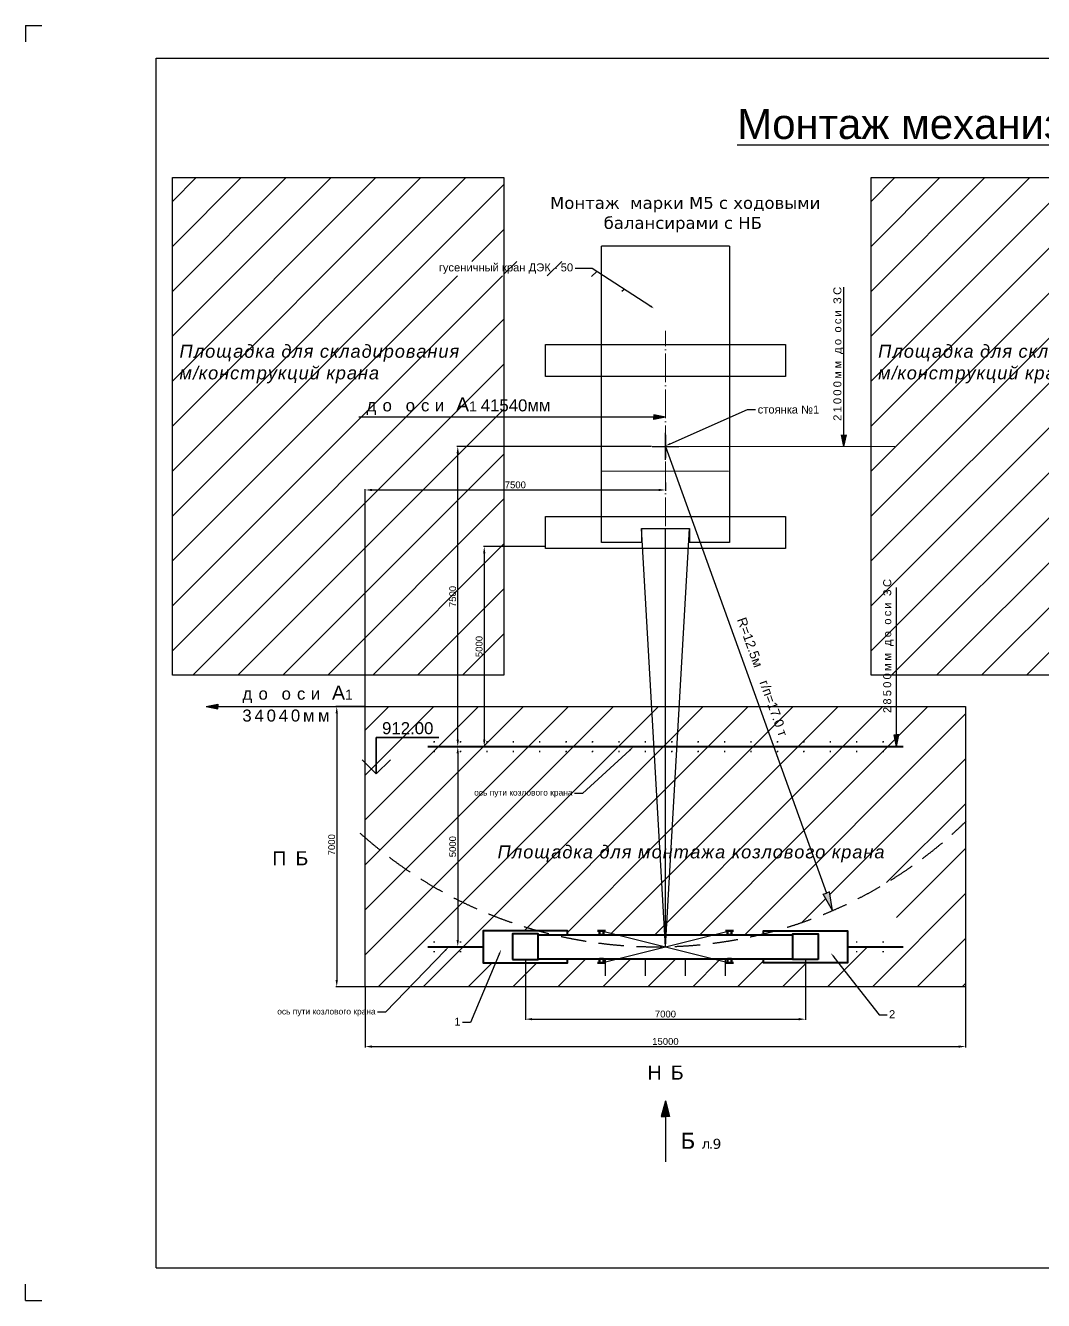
# Model space of a CAD drawing. Header units: millimetres. Extents: x 155577 to 993706, y -295114 to -113927.
# Drawn here: x 408558 to 433994, y -145780 to -113927 of the extents above; entities that cross this region are included whole.
import ezdxf
from ezdxf import colors
from ezdxf.entities.mleader import LeaderData, LeaderLine
from ezdxf.math import Vec2, Vec3

# ---------------------------------------------------------------- set-up
doc = ezdxf.new("R2010")
doc.units = ezdxf.units.MM
doc.linetypes.add('ACAD_ISO04W100', pattern=[30, 24, -3, 0, -3])
doc.linetypes.add('штриховая2', pattern=[9.525, 6.35, -3.175])
doc.layers.add('ось', color=160, linetype='Continuous', lineweight=15)
doc.layers.add('размер', color=84, linetype='Continuous', lineweight=18)
doc.styles.get("Standard").update_dxf_attribs({"font": 'arial.ttf'})
doc.dimstyles.new('ISO-25', dxfattribs={"dimtxt": 170, "dimasz": 170, "dimexe": 20, "dimexo": 10, "dimgap": 40, "dimtad": 1, "dimtxsty": 'Standard', "dimcen": 2.5, "dimadec": 0, "dimazin": 0, "dimtfac": 1, "dimtmove": 0, "dimatfit": 3, "dimfxl": 0, "dimarcsym": 0})

# ---------------------------------------------------------------- blocks, each defined once
blk = doc.blocks.new('*D178')
at = {"layer": 'Defpoints', "color": 0, "transparency": 16777216}
for p in [(421047, -137262), (428047, -137262), (428047, -138752)]:
    blk.add_point(p, dxfattribs=at)
at = {"layer": 'размер', "color": 0, "lineweight": -2, "transparency": 16777216}
for p, q in [((421047, -137272), (421047, -138772)), ((428047, -137272), (428047, -138772)), ((421217, -138752), (427877, -138752))]:
    blk.add_line(p, q, dxfattribs=at)
at = {"layer": 'размер', "color": 0, "transparency": 16777216}
for points in [[(421217, -138723), (421217, -138780), (421047, -138752)], [(427877, -138723), (427877, -138780), (428047, -138752)]]:
    blk.add_solid(points, dxfattribs=at)
at = {"layer": 'размер', "color": 0, "transparency": 16777216, "insert": (424547, -138625), "char_height": 170, "attachment_point": 5}
blk.add_mtext('7000', dxfattribs=at)
blk = doc.blocks.new('*D179')
at = {"layer": 'Defpoints', "color": 0, "transparency": 16777216}
for p in [(419997, -131942), (419359, -136942), (419997, -136942)]:
    blk.add_point(p, dxfattribs=at)
at = {"layer": 'размер', "color": 0, "lineweight": -2, "transparency": 16777216}
for p, q in [((419987, -131942), (419339, -131942)), ((419359, -132112), (419359, -136772)), ((419987, -136942), (419339, -136942))]:
    blk.add_line(p, q, dxfattribs=at)
at = {"layer": 'размер', "color": 0, "transparency": 16777216}
for points in [[(419330, -132112), (419387, -132112), (419359, -131942)], [(419330, -136772), (419387, -136772), (419359, -136942)]]:
    blk.add_solid(points, dxfattribs=at)
at = {"layer": 'размер', "color": 0, "transparency": 16777216, "insert": (419232, -134442), "char_height": 170, "attachment_point": 5, "rotation": 90}
blk.add_mtext('5000', dxfattribs=at)
blk = doc.blocks.new('А4 альбом')
at = {"color": 4}
for p, q in [((367003, -112676), (367374, -112676)), ((367003, -112676), (367003, -113047)), ((367003, -141634), (367003, -141262)), ((367003, -141634), (367374, -141634))]:
    blk.add_line(p, q, dxfattribs=at)
for p, q in [((369973, -140891), (369973, -113419)), ((369973, -113419), (412593, -113419)), ((369973, -140891), (412593, -140891))]:
    blk.add_line(p, q)
blk = doc.blocks.new('*D182')
at = {"layer": 'Defpoints', "color": 0, "transparency": 16777216}
for p in [(419359, -124442), (424212, -124442), (421266, -131942)]:
    blk.add_point(p, dxfattribs=at)
at = {"layer": 'размер', "color": 0, "lineweight": -2, "transparency": 16777216}
for p, q in [((424202, -124442), (419339, -124442)), ((419359, -131772), (419359, -124612)), ((421256, -131942), (419339, -131942))]:
    blk.add_line(p, q, dxfattribs=at)
at = {"layer": 'размер', "color": 0, "transparency": 16777216}
for points in [[(419330, -124612), (419387, -124612), (419359, -124442)], [(419330, -131772), (419387, -131772), (419359, -131942)]]:
    blk.add_solid(points, dxfattribs=at)
at = {"layer": 'размер', "color": 0, "transparency": 16777216, "insert": (419232, -128192), "char_height": 170, "attachment_point": 5, "rotation": 90}
blk.add_mtext('7500', dxfattribs=at)
blk = doc.blocks.new('*D183')
at = {"layer": 'Defpoints', "color": 0, "transparency": 16777216}
for p in [(421547, -126942), (420020, -131942), (420658, -131942)]:
    blk.add_point(p, dxfattribs=at)
at = {"layer": 'размер', "color": 0, "lineweight": -2, "transparency": 16777216}
for p, q in [((421537, -126942), (420000, -126942)), ((420020, -127112), (420020, -131772)), ((420648, -131942), (420000, -131942))]:
    blk.add_line(p, q, dxfattribs=at)
at = {"layer": 'размер', "color": 0, "transparency": 16777216}
for points in [[(419992, -127112), (420048, -127112), (420020, -126942)], [(419992, -131772), (420048, -131772), (420020, -131942)]]:
    blk.add_solid(points, dxfattribs=at)
at = {"layer": 'размер', "color": 0, "transparency": 16777216, "insert": (419893, -129442), "char_height": 170, "attachment_point": 5, "rotation": 90}
blk.add_mtext('5000', dxfattribs=at)
blk = doc.blocks.new('корпу ДЭК-50 в плане')
at = {"lineweight": 30}
for p, q in [((820324, 6403), (820327, 13803)), ((823527, 13801), (820327, 13803)), ((823527, 13801), (823522, 6401)), ((823501, 8178), (820323, 8180)), ((821324, 6752), (821323, 6402)), ((821324, 6752), (822524, 6752)), ((822524, 6752), (822524, 6402)), ((821323, 6402), (820324, 6403)), ((823524, 6401), (822524, 6402))]:
    blk.add_line(p, q, dxfattribs=at)
blk = doc.blocks.new('*D184')
at = {"layer": 'Defpoints', "color": 0, "transparency": 16777216}
for p in [(424547, -125338), (424547, -125531), (417048, -130942)]:
    blk.add_point(p, dxfattribs=at)
at = {"layer": 'размер', "color": 0, "lineweight": -2, "transparency": 16777216}
for p, q in [((424547, -125348), (424547, -125551)), ((417048, -130932), (417048, -125511)), ((417218, -125531), (424377, -125531))]:
    blk.add_line(p, q, dxfattribs=at)
at = {"layer": 'размер', "color": 0, "transparency": 16777216}
for points in [[(417218, -125502), (417218, -125559), (417048, -125531)], [(424377, -125502), (424377, -125559), (424547, -125531)]]:
    blk.add_solid(points, dxfattribs=at)
at = {"layer": 'размер', "color": 0, "transparency": 16777216, "insert": (420797, -125404), "char_height": 170, "attachment_point": 5}
blk.add_mtext('7500', dxfattribs=at)
blk = doc.blocks.new('*D185')
at = {"color": 0, "lineweight": -2, "transparency": 16777216}
for p, q in [((417038, -130942), (416315, -130942)), ((416335, -131112), (416335, -137772)), ((417037, -137942), (416315, -137942))]:
    blk.add_line(p, q, dxfattribs=at)
at = {"color": 0, "transparency": 16777216}
for points in [[(416307, -131112), (416364, -131112), (416335, -130942)], [(416307, -137772), (416364, -137772), (416335, -137942)]]:
    blk.add_solid(points, dxfattribs=at)
at = {"layer": 'Defpoints', "color": 0, "transparency": 16777216}
for p in [(417048, -130942), (416335, -137942), (417047, -137942)]:
    blk.add_point(p, dxfattribs=at)
at = {"color": 0, "transparency": 16777216, "insert": (416208, -134394), "char_height": 170, "attachment_point": 5, "rotation": 90}
blk.add_mtext('7000', dxfattribs=at)
blk = doc.blocks.new('*D186')
at = {"color": 0, "lineweight": -2, "transparency": 16777216}
for p, q in [((417047, -137952), (417047, -139456)), ((432047, -137952), (432047, -139456)), ((417217, -139436), (431877, -139436))]:
    blk.add_line(p, q, dxfattribs=at)
at = {"color": 0, "transparency": 16777216}
for points in [[(417217, -139408), (417217, -139465), (417047, -139436)], [(431877, -139408), (431877, -139465), (432047, -139436)]]:
    blk.add_solid(points, dxfattribs=at)
at = {"layer": 'Defpoints', "color": 0, "transparency": 16777216}
for p in [(417047, -137942), (432047, -137942), (432047, -139436)]:
    blk.add_point(p, dxfattribs=at)
at = {"color": 0, "transparency": 16777216, "insert": (424547, -139309), "char_height": 170, "attachment_point": 5}
blk.add_mtext('15000', dxfattribs=at)

msp = doc.modelspace()

# ---------------------------------------------------------------- hatches: boundary and pattern name
h = msp.add_hatch()
h.set_pattern_fill('ANSI31', color=3, scale=250, style=0)
h.set_pattern_definition([(45, (-204.2, 137149.2), (-561.266, 561.266), [])])
h.paths.add_polyline_path([(412229.547, -117728.176), (412229.547, -130158.391), (420512.851, -130158.391), (420512.851, -117728.176)])
h.paths.add_polyline_path([(419102.552, -128486.905), (419102.552, -127896.196), (419361.147, -127896.196), (419361.147, -128486.905)], flags=24)
h.paths.add_polyline_path([(419763.75, -129737.601), (419763.75, -129145.5), (420022.345, -129145.5), (420022.345, -129737.601)], flags=24)
edge = h.paths.add_edge_path()
edge.add_line((418865.001, -119820.239), (422291.331, -119820.239))
edge.add_line((422291.331, -119820.239), (422291.331, -120182.449))
edge.add_line((422291.331, -120182.449), (418865.001, -120182.449))
edge.add_line((418865.001, -120182.449), (418865.001, -119820.239))
edge.add_line((422719.327, -119999.639), (422291.331, -119999.639))
edge.add_line((424157.391, -120927.927), (422719.327, -119999.639))
edge.add_line((424169.141, -120909.723), (424266.612, -120998.431))
edge.add_line((424266.612, -120998.431), (424145.64, -120946.131))
edge.add_line((424145.64, -120946.131), (424169.141, -120909.723))
h.paths.add_polyline_path([(412351.441, -121848.756), (419337.386, -121848.756), (419337.386, -122892.104), (412351.441, -122892.104)], flags=24)
h.paths.add_polyline_path([(417020.319, -123161.355), (421630.021, -123161.355), (421630.021, -123684.333), (417020.319, -123684.333)], flags=9)
h = msp.add_hatch()
h.set_pattern_fill('ANSI31', color=3, scale=250, style=0)
h.set_pattern_definition([(45, (17252.2, 137149.2), (-561.266, 561.266), [])])
h.paths.add_polyline_path([(437969.252, -117728.176), (429685.948, -117728.176), (429685.948, -130158.391), (437969.252, -130158.391)])
h.paths.add_polyline_path([(436558.953, -128486.905), (436558.953, -127896.196), (436817.548, -127896.196), (436817.548, -128486.905)], flags=24)
h.paths.add_polyline_path([(437220.151, -129737.601), (437220.151, -129145.5), (437478.746, -129145.5), (437478.746, -129737.601)], flags=24)
h.paths.add_polyline_path([(436321.402, -119820.239), (439747.732, -119820.239), (439747.732, -120182.449), (436321.402, -120182.449)], flags=9)
h.paths.add_polyline_path([(429807.842, -121848.756), (436793.787, -121848.756), (436793.787, -122892.104), (429807.842, -122892.104)], flags=24)
h.paths.add_polyline_path([(434476.72, -123161.355), (439086.421, -123161.355), (439086.421, -123684.333), (434476.72, -123684.333)], flags=9)
for points in [[(424547.005, -123711.073), (424254.692, -123651.65), (424254.692, -123711.073), (424254.692, -123770.496)], [(429007.851, -124441.939), (429067.274, -124149.625), (429007.851, -124149.625), (428948.428, -124149.625)], [(413071.873, -130941.55), (413364.186, -131000.974), (413364.186, -130941.55), (413364.186, -130882.127)], [(430322.878, -131941.55), (430382.301, -131649.237), (430322.878, -131649.237), (430263.455, -131649.237)], [(428645.423, -135574.465), (428568.043, -135602.343), (428490.663, -135630.222), (428724.364, -136036.228)], [(424547.005, -140788.698), (424442.514, -141180.808), (424547.005, -141180.808), (424651.496, -141180.808)]]:
    msp.add_hatch(color=256).paths.add_polyline_path(points)
h = msp.add_hatch()
h.set_pattern_fill('ANSI31', color=256, scale=250, style=0)
h.set_pattern_definition([(45, (-204.2, -90787.95), (-561.266, 561.266), [])])
h.paths.add_polyline_path([(424547.005, -130941.55), (424202.5, -130941.55), (424259.918, -131941.55), (424547.005, -131941.55)])
h.paths.add_polyline_path([(424891.509, -130941.55), (424547.005, -130941.55), (424547.005, -131941.55), (424834.092, -131941.55)])
h.paths.add_polyline_path([(424834.092, -131941.55), (424547.005, -131941.55), (424547.005, -136641.55), (424564.23, -136641.55)])
h.paths.add_polyline_path([(424547.005, -131941.55), (424259.918, -131941.55), (424529.78, -136641.55), (424547.005, -136641.55)])
h.paths.add_polyline_path([(427249.099, -131941.55), (424834.092, -131941.55), (424564.23, -136641.55), (425747.005, -136641.55), (426097.005, -136554.05), (426097.005, -136541.55), (426197.005, -136541.55), (426197.005, -136641.55), (426901.402, -136641.55, 0.002217147), (426997.005, -136618.322), (426997.005, -136541.55), (427289.802, -136541.55, 0.034315983), (428724.364, -136036.228), (428490.663, -135630.222), (428568.043, -135602.343)])
h.paths.add_polyline_path([(426888.809, -130941.55), (424891.509, -130941.55), (424834.092, -131941.55), (427249.099, -131941.55)])
h.paths.add_polyline_path([(432047.005, -130941.55), (426888.809, -130941.55), (428568.043, -135602.343), (428645.423, -135574.465), (428724.364, -136036.228, 0.090749674), (432047.005, -133819.779)])
h.paths.add_polyline_path([(432047.005, -133819.779, -0.049691938), (430322.878, -135185.688), (430322.878, -136649.237), (430382.301, -136649.237), (430322.878, -136941.55), (429097.005, -136941.55), (429097.005, -137341.55), (428869.167, -137341.55), (429335.43, -137941.55), (432047.005, -137941.55)])
h.paths.add_polyline_path([(428869.167, -137341.55), (426997.005, -137341.55), (426997.005, -137241.55), (426197.005, -137241.55), (426197.005, -137341.55), (426097.005, -137341.55), (426047.005, -137341.55), (426047.005, -137316.55), (425747.005, -137241.55), (423347.005, -137241.55), (423047.005, -137316.55), (423047.005, -137341.55), (422897.005, -137341.55), (422897.005, -137241.55), (422097.005, -137241.55), (422097.005, -137341.55), (420305.025, -137341.55), (420052.911, -137941.55), (429335.43, -137941.55)])
h.paths.add_polyline_path([(420305.025, -137341.55), (419997.005, -137341.55), (419997.005, -136541.55), (421370.254, -136541.55, -0.111991489), (417047.005, -134218.198), (417047.005, -137941.55), (420052.911, -137941.55)])
h.paths.add_polyline_path([(424202.5, -130941.55), (417047.005, -130941.55), (417047.005, -134218.198, 0.111991489), (421370.254, -136541.55), (422097.005, -136541.55), (422097.005, -136641.55), (422897.005, -136641.55), (422897.005, -136541.55), (422997.005, -136541.55), (422997.005, -136554.05), (423347.005, -136641.55), (424529.78, -136641.55)])
h.paths.add_polyline_path([(419102.552, -134737.601), (419102.552, -134145.5), (419361.147, -134145.5), (419361.147, -134737.601)], flags=24)
h.paths.add_polyline_path([(420235.724, -132978.676), (422262.77, -132978.676), (422262.77, -133245.32), (420235.724, -133245.32)], flags=24)
h.paths.add_polyline_path([(420298.346, -134356.086), (429903.882, -134356.086), (429903.882, -134884.089), (420298.346, -134884.089)], flags=24)
h.paths.add_polyline_path([(420298.346, -134356.086), (429903.882, -134356.086), (429903.882, -134884.089), (420298.346, -134884.089)], flags=9)
h.paths.add_polyline_path([(429938.863, -136153.193), (429938.863, -132805.444), (430283.338, -132805.444), (430283.338, -136153.193)], flags=9)
h.paths.add_polyline_path([(426590.154, -128610.877), (427673.38, -131639.95), (427332.658, -131761.796), (426249.433, -128732.723)], flags=9)

# ---------------------------------------------------------------- linework, layer by layer
for p, q in [((429007.851, -124149.625), (429007.851, -120467.965)), ((424254.692, -123711.073), (416887.693, -123711.073)), ((424547.005, -123711.073), (424254.692, -123651.65)), ((424254.692, -123651.65), (424254.692, -123711.073)), ((424547.005, -123711.073), (424254.692, -123770.496)), ((424254.692, -123770.496), (424254.692, -123711.073)), ((429007.851, -124441.939), (428948.428, -124149.625)), ((429007.851, -124441.939), (429067.274, -124149.625)), ((424547.005, -124441.76), (428568.043, -135602.343)), ((424547.005, -136941.55), (423947.005, -126491.76)), ((424547.005, -136941.55), (424547.005, -126491.76)), ((424547.005, -136941.55), (425147.005, -126491.76)), ((430322.878, -131649.237), (430322.878, -127967.577)), ((413071.873, -130941.55), (413364.186, -130882.127)), ((413364.186, -130882.127), (413364.186, -130941.55)), ((413071.873, -130941.55), (413364.186, -131000.974)), ((413364.186, -130941.55), (417047.685, -130941.55)), ((413364.186, -131000.974), (413364.186, -130941.55)), ((418752.437, -131821.55), (418777.437, -131821.55)), ((418764.937, -131809.05), (418764.937, -131834.05)), ((419412.437, -131821.55), (419437.437, -131821.55)), ((419412.437, -131821.55), (419437.437, -131821.55)), ((419412.437, -131821.55), (419437.437, -131821.55)), ((419412.437, -131821.55), (419437.437, -131821.55)), ((419424.937, -131809.05), (419424.937, -131834.05)), ((419424.937, -131809.05), (419424.937, -131834.05)), ((419424.937, -131809.05), (419424.937, -131834.05)), ((419424.937, -131809.05), (419424.937, -131834.05)), ((420072.437, -131821.55), (420097.437, -131821.55)), ((420072.437, -131821.55), (420097.437, -131821.55)), ((420072.437, -131821.55), (420097.437, -131821.55)), ((420084.937, -131809.05), (420084.937, -131834.05)), ((420084.937, -131809.05), (420084.937, -131834.05)), ((420084.937, -131809.05), (420084.937, -131834.05)), ((420732.437, -131821.55), (420757.437, -131821.55)), ((420732.437, -131821.55), (420757.437, -131821.55)), ((420744.937, -131809.05), (420744.937, -131834.05)), ((420744.937, -131809.05), (420744.937, -131834.05)), ((421392.437, -131821.55), (421417.437, -131821.55)), ((421392.437, -131821.55), (421417.437, -131821.55)), ((421392.437, -131821.55), (421417.437, -131821.55)), ((421404.937, -131809.05), (421404.937, -131834.05)), ((421404.937, -131809.05), (421404.937, -131834.05)), ((421404.937, -131809.05), (421404.937, -131834.05)), ((422052.437, -131821.55), (422077.437, -131821.55)), ((422064.937, -131809.05), (422064.937, -131834.05)), ((422712.437, -131821.55), (422737.437, -131821.55)), ((422712.437, -131821.55), (422737.437, -131821.55)), ((422712.437, -131821.55), (422737.437, -131821.55)), ((422724.937, -131809.05), (422724.937, -131834.05)), ((422724.937, -131809.05), (422724.937, -131834.05)), ((422724.937, -131809.05), (422724.937, -131834.05)), ((423372.437, -131821.55), (423397.437, -131821.55)), ((423384.937, -131809.05), (423384.937, -131834.05)), ((424032.437, -131821.55), (424057.437, -131821.55)), ((424032.437, -131821.55), (424057.437, -131821.55)), ((424032.437, -131821.55), (424057.437, -131821.55)), ((424044.937, -131809.05), (424044.937, -131834.05)), ((424044.937, -131809.05), (424044.937, -131834.05)), ((424044.937, -131809.05), (424044.937, -131834.05)), ((424692.437, -131821.55), (424717.437, -131821.55)), ((424704.937, -131809.05), (424704.937, -131834.05)), ((425352.437, -131821.55), (425377.437, -131821.55)), ((425352.437, -131821.55), (425377.437, -131821.55)), ((425352.437, -131821.55), (425377.437, -131821.55)), ((425364.937, -131809.05), (425364.937, -131834.05)), ((425364.937, -131809.05), (425364.937, -131834.05)), ((425364.937, -131809.05), (425364.937, -131834.05)), ((426012.437, -131821.55), (426037.437, -131821.55)), ((426024.937, -131809.05), (426024.937, -131834.05)), ((426672.437, -131821.55), (426697.437, -131821.55)), ((426672.437, -131821.55), (426697.437, -131821.55)), ((426672.437, -131821.55), (426697.437, -131821.55)), ((426684.937, -131809.05), (426684.937, -131834.05)), ((426684.937, -131809.05), (426684.937, -131834.05)), ((426684.937, -131809.05), (426684.937, -131834.05)), ((427332.437, -131821.55), (427357.437, -131821.55)), ((427344.937, -131809.05), (427344.937, -131834.05)), ((427992.437, -131821.55), (428017.437, -131821.55)), ((427992.437, -131821.55), (428017.437, -131821.55)), ((427992.437, -131821.55), (428017.437, -131821.55)), ((428004.937, -131809.05), (428004.937, -131834.05)), ((428004.937, -131809.05), (428004.937, -131834.05)), ((428004.937, -131809.05), (428004.937, -131834.05)), ((428652.437, -131821.55), (428677.437, -131821.55)), ((428664.937, -131809.05), (428664.937, -131834.05)), ((429312.437, -131821.55), (429337.437, -131821.55)), ((429312.437, -131821.55), (429337.437, -131821.55)), ((429312.437, -131821.55), (429337.437, -131821.55)), ((429324.937, -131809.05), (429324.937, -131834.05)), ((429324.937, -131809.05), (429324.937, -131834.05)), ((429324.937, -131809.05), (429324.937, -131834.05)), ((429972.437, -131821.55), (429997.437, -131821.55)), ((429984.937, -131809.05), (429984.937, -131834.05)), ((430322.878, -131941.55), (430263.455, -131649.237)), ((430263.455, -131649.237), (430322.878, -131649.237)), ((430322.878, -131941.55), (430382.301, -131649.237)), ((430382.301, -131649.237), (430322.878, -131649.237)), ((418752.437, -132061.55), (418777.437, -132061.55)), ((418764.937, -132049.05), (418764.937, -132074.05)), ((419412.437, -132061.55), (419437.437, -132061.55)), ((419412.437, -132061.55), (419437.437, -132061.55)), ((419412.437, -132061.55), (419437.437, -132061.55)), ((419412.437, -132061.55), (419437.437, -132061.55)), ((419424.937, -132049.05), (419424.937, -132074.05)), ((419424.937, -132049.05), (419424.937, -132074.05)), ((419424.937, -132049.05), (419424.937, -132074.05)), ((419424.937, -132049.05), (419424.937, -132074.05)), ((420072.437, -132061.55), (420097.437, -132061.55)), ((420072.437, -132061.55), (420097.437, -132061.55)), ((420072.437, -132061.55), (420097.437, -132061.55)), ((420084.937, -132049.05), (420084.937, -132074.05)), ((420084.937, -132049.05), (420084.937, -132074.05)), ((420084.937, -132049.05), (420084.937, -132074.05)), ((420732.437, -132061.55), (420757.437, -132061.55)), ((420732.437, -132061.55), (420757.437, -132061.55)), ((420744.937, -132049.05), (420744.937, -132074.05)), ((420744.937, -132049.05), (420744.937, -132074.05)), ((421392.437, -132061.55), (421417.437, -132061.55)), ((421392.437, -132061.55), (421417.437, -132061.55)), ((421392.437, -132061.55), (421417.437, -132061.55)), ((421404.937, -132049.05), (421404.937, -132074.05)), ((421404.937, -132049.05), (421404.937, -132074.05)), ((421404.937, -132049.05), (421404.937, -132074.05)), ((422052.437, -132061.55), (422077.437, -132061.55)), ((422064.937, -132049.05), (422064.937, -132074.05)), ((422712.437, -132061.55), (422737.437, -132061.55)), ((422712.437, -132061.55), (422737.437, -132061.55)), ((422712.437, -132061.55), (422737.437, -132061.55)), ((422724.937, -132049.05), (422724.937, -132074.05)), ((422724.937, -132049.05), (422724.937, -132074.05)), ((422724.937, -132049.05), (422724.937, -132074.05)), ((423372.437, -132061.55), (423397.437, -132061.55)), ((423384.937, -132049.05), (423384.937, -132074.05)), ((424032.437, -132061.55), (424057.437, -132061.55)), ((424032.437, -132061.55), (424057.437, -132061.55)), ((424032.437, -132061.55), (424057.437, -132061.55)), ((424044.937, -132049.05), (424044.937, -132074.05)), ((424044.937, -132049.05), (424044.937, -132074.05)), ((424044.937, -132049.05), (424044.937, -132074.05)), ((424692.437, -132061.55), (424717.437, -132061.55)), ((424704.937, -132049.05), (424704.937, -132074.05)), ((425352.437, -132061.55), (425377.437, -132061.55)), ((425352.437, -132061.55), (425377.437, -132061.55)), ((425352.437, -132061.55), (425377.437, -132061.55)), ((425364.937, -132049.05), (425364.937, -132074.05)), ((425364.937, -132049.05), (425364.937, -132074.05)), ((425364.937, -132049.05), (425364.937, -132074.05)), ((426012.437, -132061.55), (426037.437, -132061.55)), ((426024.937, -132049.05), (426024.937, -132074.05)), ((426672.437, -132061.55), (426697.437, -132061.55)), ((426672.437, -132061.55), (426697.437, -132061.55)), ((426672.437, -132061.55), (426697.437, -132061.55)), ((426684.937, -132049.05), (426684.937, -132074.05)), ((426684.937, -132049.05), (426684.937, -132074.05)), ((426684.937, -132049.05), (426684.937, -132074.05)), ((427332.437, -132061.55), (427357.437, -132061.55)), ((427344.937, -132049.05), (427344.937, -132074.05)), ((427992.437, -132061.55), (428017.437, -132061.55)), ((427992.437, -132061.55), (428017.437, -132061.55)), ((427992.437, -132061.55), (428017.437, -132061.55)), ((428004.937, -132049.05), (428004.937, -132074.05)), ((428004.937, -132049.05), (428004.937, -132074.05)), ((428004.937, -132049.05), (428004.937, -132074.05)), ((428652.437, -132061.55), (428677.437, -132061.55)), ((428664.937, -132049.05), (428664.937, -132074.05)), ((429312.437, -132061.55), (429337.437, -132061.55)), ((429312.437, -132061.55), (429337.437, -132061.55)), ((429312.437, -132061.55), (429337.437, -132061.55)), ((429324.937, -132049.05), (429324.937, -132074.05)), ((429324.937, -132049.05), (429324.937, -132074.05)), ((429324.937, -132049.05), (429324.937, -132074.05)), ((429972.437, -132061.55), (429997.437, -132061.55)), ((429984.937, -132049.05), (429984.937, -132074.05)), ((428490.663, -135630.222), (428568.043, -135602.343)), ((428724.364, -136036.228), (428490.663, -135630.222)), ((428645.423, -135574.465), (428568.043, -135602.343)), ((428724.364, -136036.228), (428645.423, -135574.465)), ((422947.005, -137341.55), (426147.005, -136541.55)), ((422947.005, -136541.55), (426147.005, -137341.55)), ((418752.437, -136821.55), (418777.437, -136821.55)), ((418764.937, -136809.05), (418764.937, -136834.05)), ((419412.437, -136821.55), (419437.437, -136821.55)), ((419412.437, -136821.55), (419437.437, -136821.55)), ((419412.437, -136821.55), (419437.437, -136821.55)), ((419412.437, -136821.55), (419437.437, -136821.55)), ((419424.937, -136809.05), (419424.937, -136834.05)), ((419424.937, -136809.05), (419424.937, -136834.05)), ((419424.937, -136809.05), (419424.937, -136834.05)), ((419424.937, -136809.05), (419424.937, -136834.05)), ((429312.437, -136821.55), (429337.437, -136821.55)), ((429312.437, -136821.55), (429337.437, -136821.55)), ((429312.437, -136821.55), (429337.437, -136821.55)), ((429324.937, -136809.05), (429324.937, -136834.05)), ((429324.937, -136809.05), (429324.937, -136834.05)), ((429324.937, -136809.05), (429324.937, -136834.05)), ((429972.437, -136821.55), (429997.437, -136821.55)), ((429984.937, -136809.05), (429984.937, -136834.05)), ((418752.437, -137061.55), (418777.437, -137061.55)), ((418764.937, -137049.05), (418764.937, -137074.05)), ((419412.437, -137061.55), (419437.437, -137061.55)), ((419412.437, -137061.55), (419437.437, -137061.55)), ((419412.437, -137061.55), (419437.437, -137061.55)), ((419412.437, -137061.55), (419437.437, -137061.55)), ((419424.937, -137049.05), (419424.937, -137074.05)), ((419424.937, -137049.05), (419424.937, -137074.05)), ((419424.937, -137049.05), (419424.937, -137074.05)), ((419424.937, -137049.05), (419424.937, -137074.05)), ((423047.005, -137669.426), (423047.005, -137241.55)), ((423047.005, -137241.55), (426047.005, -137241.55)), ((424047.005, -137669.426), (424047.005, -137241.55)), ((424047.005, -137669.426), (424047.005, -137241.55)), ((425047.005, -137669.426), (425047.005, -137241.55)), ((426047.005, -137669.426), (426047.005, -137241.55)), ((429312.437, -137061.55), (429337.437, -137061.55)), ((429312.437, -137061.55), (429337.437, -137061.55)), ((429312.437, -137061.55), (429337.437, -137061.55)), ((429324.937, -137049.05), (429324.937, -137074.05)), ((429324.937, -137049.05), (429324.937, -137074.05)), ((429324.937, -137049.05), (429324.937, -137074.05)), ((429972.437, -137061.55), (429997.437, -137061.55)), ((429984.937, -137049.05), (429984.937, -137074.05)), ((424547.005, -140788.698), (424442.514, -141180.808)), ((424547.005, -140788.698), (424651.496, -141180.808)), ((424442.514, -141180.808), (424547.005, -141180.808)), ((424651.496, -141180.808), (424547.005, -141180.808))]:
    msp.add_line(p, q)
at = {"color": 2}
for p, q in [((424546.795, -124776.696), (424547.215, -124106.824)), ((424547.183, -124156.893), (424546.827, -124726.207)), ((424212.069, -124441.551), (424881.941, -124441.97)), ((424262.348, -124441.582), (424831.662, -124441.939))]:
    msp.add_line(p, q, dxfattribs=at)
at = {"color": 176, "lineweight": 40}
for p, q in [((418607.005, -131941.55), (430487.005, -131941.55)), ((418607.005, -136941.55), (419997.005, -136941.55)), ((429097.005, -136941.55), (430487.005, -136941.55))]:
    msp.add_line(p, q, dxfattribs=at)
at = {"lineweight": 40}
for p, q in [((421367.005, -136641.55), (427727.005, -136641.55)), ((421367.005, -137241.55), (427727.005, -137241.55))]:
    msp.add_line(p, q, dxfattribs=at)
at = {"lineweight": 50}
for p, q in [((422847.005, -136541.55), (423047.005, -136541.55)), ((422897.005, -136641.55), (422897.005, -136541.55)), ((422897.005, -136541.55), (422997.005, -136541.55)), ((422997.005, -136641.55), (422897.005, -136641.55)), ((422997.005, -136641.55), (422997.005, -136541.55)), ((426047.005, -136541.55), (426247.005, -136541.55)), ((426097.005, -136641.55), (426097.005, -136541.55)), ((426097.005, -136541.55), (426197.005, -136541.55)), ((426197.005, -136641.55), (426097.005, -136641.55)), ((426197.005, -136641.55), (426197.005, -136541.55)), ((422897.005, -137241.55), (422897.005, -137341.55)), ((422997.005, -137241.55), (422897.005, -137241.55)), ((422997.005, -137241.55), (422997.005, -137341.55)), ((426097.005, -137241.55), (426097.005, -137341.55)), ((426197.005, -137241.55), (426097.005, -137241.55)), ((426197.005, -137241.55), (426197.005, -137341.55)), ((422847.005, -137341.55), (423047.005, -137341.55)), ((422897.005, -137341.55), (422997.005, -137341.55)), ((426047.005, -137341.55), (426247.005, -137341.55)), ((426097.005, -137341.55), (426197.005, -137341.55))]:
    msp.add_line(p, q, dxfattribs=at)
at = {"lineweight": 30}
msp.add_line((424547.005, -141180.808), (424547.005, -142313.283), dxfattribs=at)
for points in [[(420512.851, -130158.391), (412229.547, -130158.391), (412229.547, -117728.176), (420512.851, -117728.176)], [(437969.252, -130158.391), (429685.948, -130158.391), (429685.948, -117728.176), (437969.252, -117728.176)]]:
    msp.add_lwpolyline(points, close=True)
for points in [[(427547.308, -121893.644), (427547.308, -122693.644), (421547.308, -122693.644), (421547.308, -121893.644)], [(427547.4, -126193.64), (427547.4, -126993.64), (421547.4, -126993.64), (421547.4, -126193.64)]]:
    msp.add_lwpolyline(points, close=True, dxfattribs=at)
at = {"color": 32}
msp.add_lwpolyline([(417047.005, -130941.55), (432047.005, -130941.55), (432047.005, -137941.55), (417047.005, -137941.55)], close=True, dxfattribs=at)
msp.add_lwpolyline([(417322.641, -132624.379), (417322.641, -131713.306), (418889.556, -131713.306), (417322.641, -131713.306), (417322.641, -132624.379), (417676.195, -132270.826), (417322.641, -132624.379), (416969.088, -132270.826)])
at = {"lineweight": 40}
for points in [[(422097.005, -136641.55), (422097.005, -136541.55), (419997.005, -136541.55), (419997.005, -137341.55), (422097.005, -137341.55), (422097.005, -137241.55)], [(426997.005, -136641.55), (426997.005, -136541.55), (429097.005, -136541.55), (429097.005, -137341.55), (426997.005, -137341.55), (426997.005, -137241.55)]]:
    msp.add_lwpolyline(points, dxfattribs=at)
for points in [[(420727.005, -137261.55), (421367.005, -137261.55), (421367.005, -136621.55), (420727.005, -136621.55)], [(428367.005, -137261.55), (427727.005, -137261.55), (427727.005, -136621.55), (428367.005, -136621.55)]]:
    msp.add_lwpolyline(points, close=True, dxfattribs=at)
at = {"linetype": 'штриховая2', "ltscale": 100}
msp.add_arc((424330.028, -125850.073), 11093.6, 228.0509733, 314.1904366, dxfattribs=at)
at = {"layer": 'ось', "linetype": 'ACAD_ISO04W100', "ltscale": 30}
msp.add_line((424547.005, -126438.6), (424547.005, -121551.365), dxfattribs=at)
at = {"layer": 'размер'}
msp.add_line((424881.941, -124441.97), (430275.621, -124441.97), dxfattribs=at)

# ---------------------------------------------------------------- block references
at = {"xscale": 1.100000000005821, "yscale": 1.100000000005821, "zscale": 1.1}
msp.add_blockref('А4 альбом', (4854.569, 10016.958), dxfattribs=at)
msp.add_blockref('корпу ДЭК-50 в плане', (-397376.545, -133243.731))

# ---------------------------------------------------------------- texts
at = {"attachment_point": 1}
for s, insert, char_height, width in [('\\pi1500.6;{\\LМонтаж механизма передвижения крана}', (424842.774, -116011.079), 750, 22775.49681), ('\\pi239.73;{\\fVerdana|b0|i0|c204|p34;Монтаж  марки М5 с ходовыми \\P\\pi1577.1;балансирами с НБ}', (421426.156, -118207.684), 300, 7027.28536), ('{\\fArial|b0|i1|c204|p34;\\H1.5x;\\T1.1;Площадка для складирования\\Pм/конструкций крана}', (412405.495, -121902.81), 216.216, 7004.56016), ('{\\fArial|b0|i1|c204|p34;\\H1.5x;\\T1.1;Площадка для складирования\\Pм/конструкций крана}', (429861.896, -121902.81), 216.216, 7004.56016), ('{\\H1.3468x;\\T1.65;до оси\\H0.7425x; \\H1.5713x;\\T1;А\\H0.71427x;1 \\H1.2x;41540мм}', (417076.006, -123217.042), 222.75, 5070.15004), ('{\\H1.3468x;\\T1.65;до оси\\H0.7425x; \\H1.5713x;\\T1;А\\H0.71427x;1}', (413976.391, -130419.922), 222.75, 3882.22827), ('{\\H1.3468x;\\T1.3;34040мм}', (413976.391, -131016.582), 222.75, 3117.10009), ('912.00', (417467.511, -131331.406), 300, 829.39728), ('{\\fArial|b0|i1|c204|p34;\\H1.5x;\\T1.1;Площадка для монтажа козлового крана}', (420352.4, -134410.14), 216.216, 9854.21181), ('{\\T1.65;ПБ}', (414723.648, -134556.095), 350, 829.39728), ('{\\T1.65;НБ}', (424098.781, -139910.668), 350, 829.39728), ('{\\fVerdana|b0|i0|c204|p34;\\H0.72727x;\\T0.85;Б\\H1.375x; \\H0.45455x;л.9}', (424923.142, -141590.338), 550, 1279.71216)]:
    msp.add_mtext(s, dxfattribs=dict(at, insert=insert, char_height=char_height, width=width))
for s, insert, char_height, width, rotation in [('{\\T1.35;21000мм до оси ЗС}', (428743.538, -123804.624), 200, 4132.47184, 90), ('{\\T1.35;28500мм до оси ЗС}', (429988.863, -131103.193), 200, 4132.47184, 90), ('R=12.5м    г/п=17.0 т', (426554.486, -128686.258), 235.872, 3252.1402, 289.6775408)]:
    msp.add_mtext(s, dxfattribs=dict(at, insert=insert, char_height=char_height, width=width, rotation=rotation))

# ---------------------------------------------------------------- dimensions: what is measured, and where the dimension line sits
dim = msp.add_linear_dim(base=(416335.269, -137941.55), p1=(417047.685, -130941.55), p2=(417047.005, -137941.55), angle=90, dimstyle='ISO-25')
dim.commit()
dim.dimension.update_dxf_attribs({"geometry": '*D185', "text_midpoint": (416335.269, -134393.811), "dimtype": 160})
dim = msp.add_linear_dim(base=(432047.005, -139436.208), p1=(417047.005, -137941.55), p2=(432047.005, -137941.55), dimstyle='ISO-25')
dim.commit()
dim.dimension.update_dxf_attribs({"geometry": '*D186', "text_midpoint": (424547.005, -139309.41)})
at = {"layer": 'размер'}
for base, p1, p2, picture, middle in [((419358.647, -124441.551), (421265.897, -131941.55), (424212.069, -124441.551), '*D182', (419231.85, -128191.55)), ((420019.845, -131941.55), (421547.4, -126941.55), (420658.202, -131941.55), '*D183', (419893.047, -129441.55)), ((419358.647, -136941.55), (419997.005, -131941.55), (419997.005, -136941.55), '*D179', (419231.85, -134441.55))]:
    dim = msp.add_linear_dim(base=base, p1=p1, p2=p2, angle=90, dimstyle='ISO-25', dxfattribs=at)
    dim.commit()
    dim.dimension.update_dxf_attribs({"geometry": picture, "text_midpoint": middle})
dim = msp.add_linear_dim(base=(424547.005, -125530.654), p1=(417047.685, -130941.55), p2=(424547.005, -125338.265), text='7500', dimstyle='ISO-25', dxfattribs=at)
dim.commit()
dim.dimension.update_dxf_attribs({"geometry": '*D184', "text_midpoint": (420797.345, -125403.856)})
dim = msp.add_linear_dim(base=(428047.005, -138751.679), p1=(421047.005, -137261.55), p2=(428047.005, -137261.55), dimstyle='ISO-25', dxfattribs=at)
dim.commit()
dim.dimension.update_dxf_attribs({"geometry": '*D178', "text_midpoint": (424547.005, -138624.882)})

# ---------------------------------------------------------------- leaders
ml = msp.add_multileader_mtext('Standard', dxfattribs=at)
ml.set_content('гусеничный кран ДЭК - 50', color=256)
ml.set_leader_properties()
ml.build(insert=Vec2(0, 0))
ml.multileader.update_dxf_attribs({"dogleg_length": 200, "arrow_head_size": 130})
ctx = ml.context
ctx.base_point, ctx.char_height, ctx.arrow_head_size, ctx.landing_gap_size, ctx.plane_origin = Vec3(418865.001, -119999.639), 200, 130, 50, Vec3(424782.52, -121477.224)
ctx.text_align_type = 2
notes = []
notes.append((ctx, [(0, (1, 1, 0), (422719.327, -119999.639), (-1, 0), 427.995, [(0, [(424266.612, -120998.431)], 0, [])])]))
ctx.mtext.insert, ctx.mtext.alignment, ctx.mtext.flow_direction = Vec3(422241.331, -119870.239), 3, 5
ml = msp.add_multileader_mtext('Standard', dxfattribs=at)
ml.set_content('стоянка №1', color=256)
ml.set_leader_properties()
ml.build(insert=Vec2(0, 0))
ml.multileader.update_dxf_attribs({"dogleg_length": 200, "arrow_head_size": 130})
ctx = ml.context
ctx.base_point, ctx.char_height, ctx.arrow_head_size, ctx.landing_gap_size, ctx.plane_origin = Vec3(426801.691, -123522.084), 200, 130, 50, Vec3(424547.012, -124430.614)
notes.append((ctx, [(1, (1, 1, 0), (426601.691, -123522.084), (1, 0), 200, [(0, [(424547.012, -124430.614)], 0, [])])]))
ctx.mtext.insert, ctx.mtext.flow_direction = Vec3(426851.691, -123420.447), 5
ml = msp.add_multileader_mtext('Standard', dxfattribs=at)
ml.set_content('ось пути козлового крана', color=256)
ml.set_leader_properties()
ml.build(insert=Vec2(0, 0))
ml.multileader.update_dxf_attribs({"dogleg_length": 200, "arrow_head_size": 130})
ctx = ml.context
ctx.base_point, ctx.char_height, ctx.arrow_head_size, ctx.landing_gap_size, ctx.plane_origin = Vec3(419733.729, -133111.998), 150, 130, 50, Vec3(423754.558, -131941.55)
ctx.text_align_type = 2
notes.append((ctx, [(0, (1, 1, 0), (422475.27, -133111.998), (-1, 0), 200, [(0, [(423754.558, -131941.55)], 0, [])])]))
ctx.mtext.insert, ctx.mtext.alignment, ctx.mtext.flow_direction = Vec3(422225.27, -133014.948), 3, 5
ml = msp.add_multileader_mtext('Standard', dxfattribs=at)
ml.set_content('ось пути козлового крана', color=256)
ml.set_leader_properties()
ml.build(insert=Vec2(0, 0))
ml.multileader.update_dxf_attribs({"dogleg_length": 200, "arrow_head_size": 130})
ctx = ml.context
ctx.base_point, ctx.char_height, ctx.arrow_head_size, ctx.landing_gap_size, ctx.plane_origin = Vec3(414814.821, -138580.553), 150, 130, 50, Vec3(418835.651, -136941.55)
ctx.text_align_type = 2
notes.append((ctx, [(0, (1, 1, 0), (417556.363, -138580.553), (-1, 0), 200, [(0, [(419135.644, -136941.55)], 0, [])])]))
ctx.mtext.insert, ctx.mtext.alignment, ctx.mtext.flow_direction = Vec3(417306.363, -138483.503), 3, 5
ml = msp.add_multileader_mtext('Standard', dxfattribs=at)
ml.set_content('1', color=256)
ml.set_leader_properties()
ml.build(insert=Vec2(0, 0))
ml.multileader.update_dxf_attribs({"dogleg_length": 200, "arrow_head_size": 130})
ctx = ml.context
ctx.base_point, ctx.char_height, ctx.arrow_head_size, ctx.landing_gap_size, ctx.plane_origin = Vec3(419304.911, -138832.411), 200, 130, 50, Vec3(420348.987, -137341.55)
ctx.text_align_type = 2
notes.append((ctx, [(0, (1, 1, 0), (419678.581, -138832.411), (-1, 0), 200, [(0, [(420443.714, -137011.488)], 0, [])])]))
ctx.mtext.insert, ctx.mtext.alignment, ctx.mtext.flow_direction = Vec3(419428.581, -138712.411), 3, 5
ml = msp.add_multileader_mtext('Standard', dxfattribs=at)
ml.set_content('2', color=256)
ml.set_leader_properties()
ml.build(insert=Vec2(0, 0))
ml.multileader.update_dxf_attribs({"dogleg_length": 200, "arrow_head_size": 130})
ctx = ml.context
ctx.base_point, ctx.char_height, ctx.arrow_head_size, ctx.landing_gap_size, ctx.plane_origin = Vec3(430083.889, -138647.322), 200, 130, 50, Vec3(428678.392, -137096.056)
notes.append((ctx, [(0, (1, 1, 0), (429883.889, -138647.322), (1, 0), 200, [(0, [(428678.392, -137096.056)], 0, [])])]))
ctx.mtext.insert, ctx.mtext.flow_direction = Vec3(430133.889, -138527.322), 5
for ctx, leaders in notes:
    for number, flags, end, landing, length, lines in leaders:
        leader = LeaderData()
        leader.index, (leader.has_last_leader_line, leader.has_dogleg_vector, leader.attachment_direction) = number, flags
        leader.last_leader_point, leader.dogleg_vector, leader.dogleg_length = Vec3(end), Vec3(landing), length
        for number, points, colour, breaks in lines:
            line = LeaderLine()
            line.index, line.vertices, line.color, line.breaks = number, Vec3.list(points), colors.encode_raw_color(colour), breaks
            leader.lines.append(line)
        ctx.leaders.append(leader)

doc.saveas('drawing.dxf')
